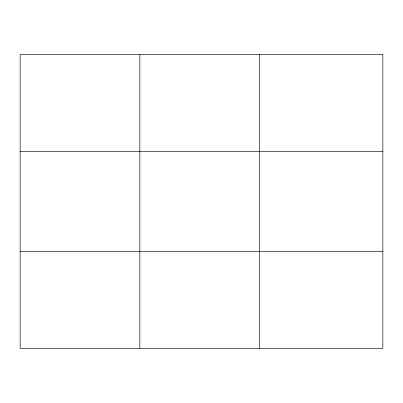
<?xml version="1.0" encoding="UTF-8"?>
<svg xmlns="http://www.w3.org/2000/svg" width="403" height="403" viewBox="0 0 403 403"><rect width="100%" height="100%" fill="white"/><g stroke="black" fill="none" stroke-linecap="round" stroke-linejoin="round"><path stroke-width="0.6" d="M139.841 54.627L139.841 348.373M259.532 54.627L259.532 348.373M20.15 151.563L382.85 151.563M20.15 251.437L382.85 251.437M382.85 54.627L382.85 348.373L20.15 348.373L20.15 54.627L382.85 54.627"/></g></svg>
